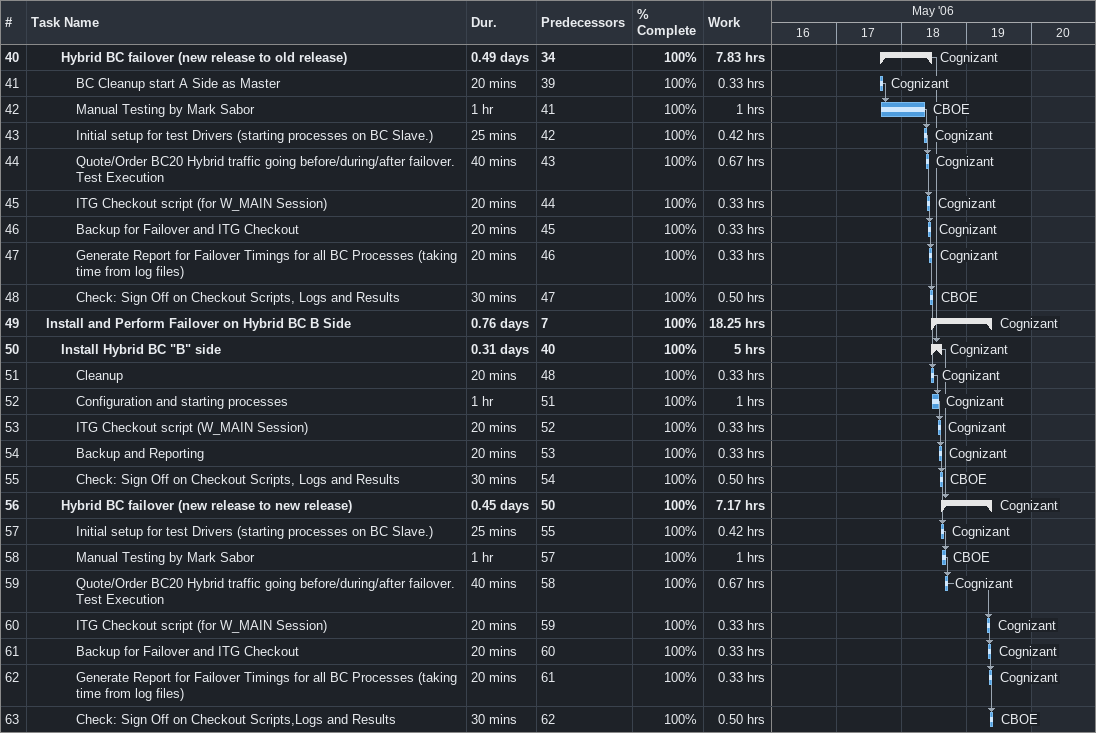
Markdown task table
| ID | Level | Task | Duration | Start | Finish | Predecessors | Resources | % complete | Work (h) |
|---|---|---|---|---|---|---|---|---|---|
| 40 | 3 | **Hybrid BC failover (new release to old release)** | 0.49d | 2006-05-17 | 2006-05-18 | 34 | Cognizant | 100 | 7.83 |
| 41 | 4 | BC Cleanup start A Side as Master | 20min | 2006-05-17 | 2006-05-17 | 39 | Cognizant | 100 | 0.33 |
| 42 | 4 | Manual Testing by Mark Sabor | 1h | 2006-05-17 | 2006-05-18 | 41 | CBOE | 100 | 1 |
| 43 | 4 | Initial setup for test Drivers (starting processes on BC Slave.) | 25min | 2006-05-18 | 2006-05-18 | 42 | Cognizant | 100 | 0.42 |
| 44 | 4 | Quote/Order BC20 Hybrid traffic going before/during/after failover. Test Execution | 40min | 2006-05-18 | 2006-05-18 | 43 | Cognizant | 100 | 0.67 |
| 45 | 4 | ITG Checkout script (for W_MAIN Session) | 20min | 2006-05-18 | 2006-05-18 | 44 | Cognizant | 100 | 0.33 |
| 46 | 4 | Backup for Failover and ITG Checkout | 20min | 2006-05-18 | 2006-05-18 | 45 | Cognizant | 100 | 0.33 |
| 47 | 4 | Generate Report for Failover Timings for all BC Processes (taking time from log files) | 20min | 2006-05-18 | 2006-05-18 | 46 | Cognizant | 100 | 0.33 |
| 48 | 4 | Check: Sign Off on Checkout Scripts, Logs and Results | 30min | 2006-05-18 | 2006-05-18 | 47 | CBOE | 100 | 0.50 |
| 49 | 2 | **Install and Perform Failover on Hybrid BC B Side** | 0.76d | 2006-05-18 | 2006-05-19 | 7 | Cognizant | 100 | 18.25 |
| 50 | 3 | **Install Hybrid BC "B" side** | 0.31d | 2006-05-18 | 2006-05-18 | 40 | Cognizant | 100 | 5 |
| 51 | 4 | Cleanup | 20min | 2006-05-18 | 2006-05-18 | 48 | Cognizant | 100 | 0.33 |
| 52 | 4 | Configuration and starting processes | 1h | 2006-05-18 | 2006-05-18 | 51 | Cognizant | 100 | 1 |
| 53 | 4 | ITG Checkout script (W_MAIN Session) | 20min | 2006-05-18 | 2006-05-18 | 52 | Cognizant | 100 | 0.33 |
| 54 | 4 | Backup and Reporting | 20min | 2006-05-18 | 2006-05-18 | 53 | Cognizant | 100 | 0.33 |
| 55 | 4 | Check: Sign Off on Checkout Scripts, Logs and Results | 30min | 2006-05-18 | 2006-05-18 | 54 | CBOE | 100 | 0.50 |
| 56 | 3 | **Hybrid BC failover (new release to new release)** | 0.45d | 2006-05-18 | 2006-05-19 | 50 | Cognizant | 100 | 7.17 |
| 57 | 4 | Initial setup for test Drivers (starting processes on BC Slave.) | 25min | 2006-05-18 | 2006-05-18 | 55 | Cognizant | 100 | 0.42 |
| 58 | 4 | Manual Testing by Mark Sabor | 1h | 2006-05-18 | 2006-05-18 | 57 | CBOE | 100 | 1 |
| 59 | 4 | Quote/Order BC20 Hybrid traffic going before/during/after failover. Test Execution | 40min | 2006-05-18 | 2006-05-18 | 58 | Cognizant | 100 | 0.67 |
| 60 | 4 | ITG Checkout script (for W_MAIN Session) | 20min | 2006-05-19 | 2006-05-19 | 59 | Cognizant | 100 | 0.33 |
| 61 | 4 | Backup for Failover and ITG Checkout | 20min | 2006-05-19 | 2006-05-19 | 60 | Cognizant | 100 | 0.33 |
| 62 | 4 | Generate Report for Failover Timings for all BC Processes (taking time from log files) | 20min | 2006-05-19 | 2006-05-19 | 61 | Cognizant | 100 | 0.33 |
| 63 | 4 | Check: Sign Off on Checkout Scripts,Logs and Results | 30min | 2006-05-19 | 2006-05-19 | 62 | CBOE | 100 | 0.50 |
